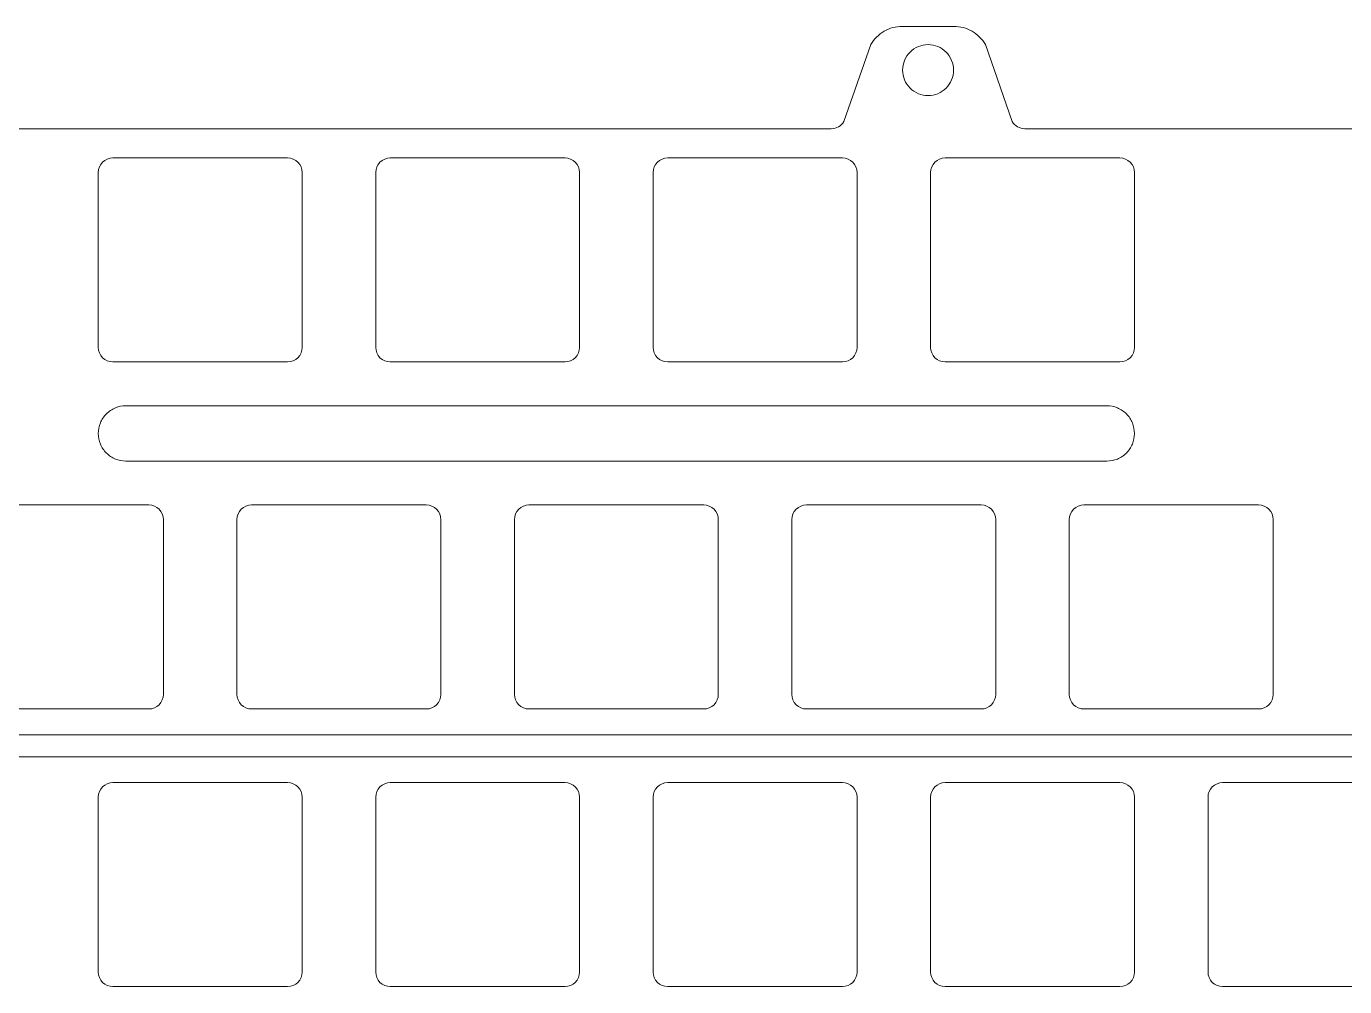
# Model space of a CAD drawing. Header units: millimetres. Extents: x 86 to 465, y -73 to 179.
# Drawn here: x 206.6 to 297.1, y 112.7 to 178.6 of the extents above; entities that cross this region are included whole.
import ezdxf

# ---------------------------------------------------------------- set-up
doc = ezdxf.new("R2010")
doc.units = ezdxf.units.MM
doc.layers.add('10', color=7, linetype='Continuous', true_color=0xffffff)

msp = doc.modelspace()

# ---------------------------------------------------------------- linework, layer by layer
at = {"lineweight": 18}
for points in [[(328.901, 129.946), (112.149, 129.946)], [(328.901, 128.446), (112.149, 128.446)]]:
    msp.add_lwpolyline(points, dxfattribs=at)
at = {"layer": '10', "color": 252, "linetype": 'Continuous', "lineweight": 13}
for p, q in [((266.775, 178.557), (270.311, 178.557)), ((266.775, 178.557), (270.311, 178.557)), ((262.763, 172.032), (264.61, 177.307)), ((262.763, 172.032), (264.61, 177.307)), ((272.476, 177.307), (274.324, 172.032)), ((272.476, 177.307), (274.324, 172.032)), ((195.19, 171.532), (261.897, 171.532)), ((195.19, 171.532), (261.897, 171.532)), ((275.19, 171.532), (341.897, 171.532)), ((275.19, 171.532), (341.897, 171.532)), ((224.564, 169.532), (212.564, 169.532)), ((212.564, 169.532), (224.564, 169.532)), ((231.615, 169.532), (243.615, 169.532)), ((231.615, 169.532), (243.615, 169.532)), ((250.664, 169.532), (262.664, 169.532)), ((250.664, 169.532), (262.664, 169.532)), ((281.714, 169.532), (269.714, 169.532)), ((269.714, 169.532), (281.714, 169.532)), ((211.564, 156.532), (211.564, 168.532)), ((211.564, 156.532), (211.564, 168.532)), ((225.564, 156.532), (225.564, 168.532)), ((225.564, 168.532), (225.564, 156.532)), ((230.615, 168.532), (230.615, 156.532)), ((230.615, 156.532), (230.615, 168.532)), ((244.615, 168.532), (244.615, 156.532)), ((244.615, 156.532), (244.615, 168.532)), ((249.664, 156.532), (249.664, 168.532)), ((249.664, 168.532), (249.664, 156.532)), ((263.664, 156.532), (263.664, 168.532)), ((263.664, 156.532), (263.664, 168.532)), ((268.714, 156.532), (268.714, 168.532)), ((268.714, 168.532), (268.714, 156.532)), ((282.714, 156.532), (282.714, 168.532)), ((282.714, 156.532), (282.714, 168.532)), ((212.564, 155.532), (224.564, 155.532)), ((224.564, 155.532), (212.564, 155.532)), ((243.615, 155.532), (231.615, 155.532)), ((243.615, 155.532), (231.615, 155.532)), ((250.664, 155.532), (262.664, 155.532)), ((250.664, 155.532), (262.664, 155.532)), ((281.714, 155.532), (269.714, 155.532)), ((281.714, 155.532), (269.714, 155.532)), ((213.464, 152.526), (280.814, 152.526)), ((213.464, 152.526), (280.814, 152.526)), ((280.814, 148.726), (213.464, 148.726)), ((213.464, 148.726), (280.814, 148.726)), ((203.039, 145.719), (215.039, 145.719)), ((215.039, 145.719), (203.039, 145.719)), ((234.09, 145.719), (222.089, 145.719)), ((222.089, 145.719), (234.09, 145.719)), ((241.14, 145.719), (253.14, 145.719)), ((241.14, 145.719), (253.14, 145.719)), ((260.189, 145.719), (272.189, 145.719)), ((272.189, 145.719), (260.189, 145.719)), ((291.24, 145.719), (279.24, 145.719)), ((279.24, 145.719), (291.24, 145.719)), ((216.039, 132.719), (216.039, 144.719)), ((216.039, 144.719), (216.039, 132.719)), ((221.089, 144.719), (221.089, 132.719)), ((221.089, 132.719), (221.089, 144.719)), ((235.09, 144.719), (235.09, 132.719)), ((235.09, 132.719), (235.09, 144.719)), ((240.14, 144.719), (240.14, 132.719)), ((240.14, 132.719), (240.14, 144.719)), ((254.14, 132.719), (254.14, 144.719)), ((254.14, 144.719), (254.14, 132.719)), ((259.189, 144.719), (259.189, 132.719)), ((259.189, 132.719), (259.189, 144.719)), ((273.189, 144.719), (273.189, 132.719)), ((273.189, 144.719), (273.189, 132.719)), ((278.24, 144.719), (278.24, 132.719)), ((278.24, 144.719), (278.24, 132.719)), ((292.24, 144.719), (292.24, 132.719)), ((292.24, 132.719), (292.24, 144.719)), ((215.039, 131.719), (203.039, 131.719)), ((215.039, 131.719), (203.039, 131.719)), ((222.089, 131.719), (234.09, 131.719)), ((222.089, 131.719), (234.09, 131.719)), ((253.14, 131.719), (241.14, 131.719)), ((253.14, 131.719), (241.14, 131.719)), ((272.189, 131.719), (260.189, 131.719)), ((260.189, 131.719), (272.189, 131.719)), ((279.24, 131.719), (291.24, 131.719)), ((291.24, 131.719), (279.24, 131.719)), ((212.564, 126.669), (224.564, 126.669)), ((224.564, 126.669), (212.564, 126.669)), ((231.615, 126.669), (243.615, 126.669)), ((243.615, 126.669), (231.615, 126.669)), ((250.664, 126.669), (262.664, 126.669)), ((262.664, 126.669), (250.664, 126.669)), ((269.714, 126.669), (281.714, 126.669)), ((281.714, 126.669), (269.714, 126.669)), ((300.765, 126.669), (288.765, 126.669)), ((288.765, 126.669), (300.765, 126.669)), ((211.564, 125.669), (211.564, 113.669)), ((211.564, 113.669), (211.564, 125.669)), ((225.564, 125.669), (225.564, 113.669)), ((225.564, 113.669), (225.564, 125.669)), ((230.615, 125.669), (230.615, 113.669)), ((230.615, 113.669), (230.615, 125.669)), ((244.615, 125.669), (244.615, 113.669)), ((244.615, 125.669), (244.615, 113.669)), ((249.664, 125.669), (249.664, 113.669)), ((249.664, 113.669), (249.664, 125.669)), ((263.664, 125.669), (263.664, 113.669)), ((263.664, 125.669), (263.664, 113.669)), ((268.714, 113.669), (268.714, 125.669)), ((268.714, 125.669), (268.714, 113.669)), ((282.714, 125.669), (282.714, 113.669)), ((282.714, 113.669), (282.714, 125.669)), ((287.765, 125.669), (287.765, 113.669)), ((287.765, 113.669), (287.765, 125.669)), ((212.564, 112.669), (224.564, 112.669)), ((212.564, 112.669), (224.564, 112.669)), ((231.615, 112.669), (243.615, 112.669)), ((243.615, 112.669), (231.615, 112.669)), ((262.664, 112.669), (250.664, 112.669)), ((262.664, 112.669), (250.664, 112.669)), ((269.714, 112.669), (281.714, 112.669)), ((281.714, 112.669), (269.714, 112.669)), ((288.765, 112.669), (300.765, 112.669)), ((300.765, 112.669), (288.765, 112.669))]:
    msp.add_line(p, q, dxfattribs=at)
for points, knots in [([(264.61, 177.307), (264.829, 177.685), (265.148, 178.004), (265.903, 178.44), (266.339, 178.557), (266.775, 178.557)], [0, 0, 0, 0, 0.5, 0.5, 1, 1, 1, 1]), ([(264.61, 177.307), (264.829, 177.685), (265.148, 178.004), (265.903, 178.44), (266.339, 178.557), (266.775, 178.557)], [0, 0, 0, 0, 0.5, 0.5, 1, 1, 1, 1]), ([(270.311, 178.557), (270.748, 178.557), (271.183, 178.44), (271.939, 178.004), (272.258, 177.685), (272.476, 177.307)], [0, 0, 0, 0, 0.5, 0.5, 1, 1, 1, 1]), ([(270.311, 178.557), (270.748, 178.557), (271.183, 178.44), (271.939, 178.004), (272.258, 177.685), (272.476, 177.307)], [0, 0, 0, 0, 0.5, 0.5, 1, 1, 1, 1]), ([(266.796, 175.557), (266.796, 175.786), (266.841, 176.015), (267.017, 176.438), (267.147, 176.632), (267.47, 176.956), (267.665, 177.086), (268.088, 177.261), (268.317, 177.307), (268.775, 177.307), (269.004, 177.261), (269.427, 177.086), (269.621, 176.956), (269.945, 176.632), (270.075, 176.438), (270.25, 176.015), (270.296, 175.786), (270.296, 175.557)], [0, 0, 0, 0, 0.125, 0.125, 0.25, 0.25, 0.375, 0.375, 0.5, 0.5, 0.625, 0.625, 0.75, 0.75, 0.875, 0.875, 1, 1, 1, 1]), ([(266.796, 175.557), (266.796, 175.786), (266.841, 176.015), (267.017, 176.438), (267.147, 176.632), (267.47, 176.956), (267.665, 177.086), (268.088, 177.261), (268.317, 177.307), (268.775, 177.307), (269.004, 177.261), (269.427, 177.086), (269.621, 176.956), (269.945, 176.632), (270.075, 176.438), (270.25, 176.015), (270.296, 175.786), (270.296, 175.557)], [0, 0, 0, 0, 0.125, 0.125, 0.25, 0.25, 0.375, 0.375, 0.5, 0.5, 0.625, 0.625, 0.75, 0.75, 0.875, 0.875, 1, 1, 1, 1]), ([(270.296, 175.557), (270.296, 175.328), (270.25, 175.099), (270.075, 174.675), (269.945, 174.481), (269.621, 174.157), (269.427, 174.028), (269.004, 173.852), (268.775, 173.807), (268.317, 173.807), (268.088, 173.852), (267.665, 174.028), (267.47, 174.157), (267.147, 174.481), (267.017, 174.675), (266.841, 175.099), (266.796, 175.328), (266.796, 175.557)], [0, 0, 0, 0, 0.125, 0.125, 0.25, 0.25, 0.375, 0.375, 0.5, 0.5, 0.625, 0.625, 0.75, 0.75, 0.875, 0.875, 1, 1, 1, 1]), ([(270.296, 175.557), (270.296, 175.328), (270.25, 175.099), (270.075, 174.675), (269.945, 174.481), (269.621, 174.157), (269.427, 174.028), (269.004, 173.852), (268.775, 173.807), (268.317, 173.807), (268.088, 173.852), (267.665, 174.028), (267.47, 174.157), (267.147, 174.481), (267.017, 174.675), (266.841, 175.099), (266.796, 175.328), (266.796, 175.557)], [0, 0, 0, 0, 0.125, 0.125, 0.25, 0.25, 0.375, 0.375, 0.5, 0.5, 0.625, 0.625, 0.75, 0.75, 0.875, 0.875, 1, 1, 1, 1]), ([(261.897, 171.532), (262.071, 171.532), (262.246, 171.579), (262.548, 171.753), (262.676, 171.881), (262.763, 172.032)], [0, 0, 0, 0, 0.5, 0.5, 1, 1, 1, 1]), ([(261.897, 171.532), (262.071, 171.532), (262.246, 171.579), (262.548, 171.753), (262.676, 171.881), (262.763, 172.032)], [0, 0, 0, 0, 0.5, 0.5, 1, 1, 1, 1]), ([(274.324, 172.032), (274.411, 171.881), (274.539, 171.753), (274.841, 171.579), (275.015, 171.532), (275.19, 171.532)], [0, 0, 0, 0, 0.5, 0.5, 1, 1, 1, 1]), ([(274.324, 172.032), (274.411, 171.881), (274.539, 171.753), (274.841, 171.579), (275.015, 171.532), (275.19, 171.532)], [0, 0, 0, 0, 0.5, 0.5, 1, 1, 1, 1]), ([(211.564, 168.532), (211.564, 168.794), (211.672, 169.054), (212.043, 169.424), (212.303, 169.532), (212.564, 169.532)], [0, 0, 0, 0, 0.5, 0.5, 1, 1, 1, 1]), ([(212.564, 169.532), (212.303, 169.532), (212.043, 169.424), (211.672, 169.054), (211.564, 168.794), (211.564, 168.532)], [0, 0, 0, 0, 0.5, 0.5, 1, 1, 1, 1]), ([(225.564, 168.532), (225.564, 168.794), (225.457, 169.054), (225.086, 169.424), (224.826, 169.532), (224.564, 169.532)], [0, 0, 0, 0, 0.5, 0.5, 1, 1, 1, 1]), ([(224.564, 169.532), (224.826, 169.532), (225.086, 169.424), (225.457, 169.054), (225.564, 168.794), (225.564, 168.532)], [0, 0, 0, 0, 0.5, 0.5, 1, 1, 1, 1]), ([(230.615, 168.532), (230.615, 168.794), (230.722, 169.054), (231.093, 169.424), (231.353, 169.532), (231.615, 169.532)], [0, 0, 0, 0, 0.5, 0.5, 1, 1, 1, 1]), ([(231.615, 169.532), (231.353, 169.532), (231.093, 169.424), (230.722, 169.054), (230.615, 168.794), (230.615, 168.532)], [0, 0, 0, 0, 0.5, 0.5, 1, 1, 1, 1]), ([(244.615, 168.532), (244.615, 168.794), (244.507, 169.054), (244.136, 169.424), (243.876, 169.532), (243.615, 169.532)], [0, 0, 0, 0, 0.5, 0.5, 1, 1, 1, 1]), ([(244.615, 168.532), (244.615, 168.794), (244.507, 169.054), (244.136, 169.424), (243.876, 169.532), (243.615, 169.532)], [0, 0, 0, 0, 0.5, 0.5, 1, 1, 1, 1]), ([(250.664, 169.532), (250.403, 169.532), (250.143, 169.424), (249.772, 169.054), (249.664, 168.794), (249.664, 168.532)], [0, 0, 0, 0, 0.5, 0.5, 1, 1, 1, 1]), ([(249.664, 168.532), (249.664, 168.794), (249.772, 169.054), (250.143, 169.424), (250.403, 169.532), (250.664, 169.532)], [0, 0, 0, 0, 0.5, 0.5, 1, 1, 1, 1]), ([(262.664, 169.532), (262.926, 169.532), (263.186, 169.424), (263.557, 169.054), (263.664, 168.794), (263.664, 168.532)], [0, 0, 0, 0, 0.5, 0.5, 1, 1, 1, 1]), ([(263.664, 168.532), (263.664, 168.794), (263.557, 169.054), (263.186, 169.424), (262.926, 169.532), (262.664, 169.532)], [0, 0, 0, 0, 0.5, 0.5, 1, 1, 1, 1]), ([(268.714, 168.532), (268.714, 168.794), (268.822, 169.054), (269.192, 169.424), (269.453, 169.532), (269.714, 169.532)], [0, 0, 0, 0, 0.5, 0.5, 1, 1, 1, 1]), ([(269.714, 169.532), (269.453, 169.532), (269.192, 169.424), (268.822, 169.054), (268.714, 168.794), (268.714, 168.532)], [0, 0, 0, 0, 0.5, 0.5, 1, 1, 1, 1]), ([(282.714, 168.532), (282.714, 168.794), (282.607, 169.054), (282.236, 169.424), (281.976, 169.532), (281.714, 169.532)], [0, 0, 0, 0, 0.5, 0.5, 1, 1, 1, 1]), ([(282.714, 168.532), (282.714, 168.794), (282.607, 169.054), (282.236, 169.424), (281.976, 169.532), (281.714, 169.532)], [0, 0, 0, 0, 0.5, 0.5, 1, 1, 1, 1]), ([(212.564, 155.532), (212.303, 155.532), (212.043, 155.64), (211.672, 156.01), (211.564, 156.27), (211.564, 156.532)], [0, 0, 0, 0, 0.5, 0.5, 1, 1, 1, 1]), ([(211.564, 156.532), (211.564, 156.27), (211.672, 156.01), (212.043, 155.64), (212.303, 155.532), (212.564, 155.532)], [0, 0, 0, 0, 0.5, 0.5, 1, 1, 1, 1]), ([(224.564, 155.532), (224.826, 155.532), (225.086, 155.64), (225.457, 156.01), (225.564, 156.27), (225.564, 156.532)], [0, 0, 0, 0, 0.5, 0.5, 1, 1, 1, 1]), ([(225.564, 156.532), (225.564, 156.27), (225.457, 156.01), (225.086, 155.64), (224.826, 155.532), (224.564, 155.532)], [0, 0, 0, 0, 0.5, 0.5, 1, 1, 1, 1]), ([(231.615, 155.532), (231.353, 155.532), (231.093, 155.64), (230.722, 156.01), (230.615, 156.27), (230.615, 156.532)], [0, 0, 0, 0, 0.5, 0.5, 1, 1, 1, 1]), ([(230.615, 156.532), (230.615, 156.27), (230.722, 156.01), (231.093, 155.64), (231.353, 155.532), (231.615, 155.532)], [0, 0, 0, 0, 0.5, 0.5, 1, 1, 1, 1]), ([(243.615, 155.532), (243.876, 155.532), (244.136, 155.64), (244.507, 156.01), (244.615, 156.27), (244.615, 156.532)], [0, 0, 0, 0, 0.5, 0.5, 1, 1, 1, 1]), ([(244.615, 156.532), (244.615, 156.27), (244.507, 156.01), (244.136, 155.64), (243.876, 155.532), (243.615, 155.532)], [0, 0, 0, 0, 0.5, 0.5, 1, 1, 1, 1]), ([(249.664, 156.532), (249.664, 156.27), (249.772, 156.01), (250.143, 155.64), (250.403, 155.532), (250.664, 155.532)], [0, 0, 0, 0, 0.5, 0.5, 1, 1, 1, 1]), ([(249.664, 156.532), (249.664, 156.27), (249.772, 156.01), (250.143, 155.64), (250.403, 155.532), (250.664, 155.532)], [0, 0, 0, 0, 0.5, 0.5, 1, 1, 1, 1]), ([(263.664, 156.532), (263.664, 156.27), (263.557, 156.01), (263.186, 155.64), (262.926, 155.532), (262.664, 155.532)], [0, 0, 0, 0, 0.5, 0.5, 1, 1, 1, 1]), ([(263.664, 156.532), (263.664, 156.27), (263.557, 156.01), (263.186, 155.64), (262.926, 155.532), (262.664, 155.532)], [0, 0, 0, 0, 0.5, 0.5, 1, 1, 1, 1]), ([(268.714, 156.532), (268.714, 156.27), (268.822, 156.01), (269.192, 155.64), (269.453, 155.532), (269.714, 155.532)], [0, 0, 0, 0, 0.5, 0.5, 1, 1, 1, 1]), ([(268.714, 156.532), (268.714, 156.27), (268.822, 156.01), (269.192, 155.64), (269.453, 155.532), (269.714, 155.532)], [0, 0, 0, 0, 0.5, 0.5, 1, 1, 1, 1]), ([(282.714, 156.532), (282.714, 156.27), (282.607, 156.01), (282.236, 155.64), (281.976, 155.532), (281.714, 155.532)], [0, 0, 0, 0, 0.5, 0.5, 1, 1, 1, 1]), ([(281.714, 155.532), (281.976, 155.532), (282.236, 155.64), (282.607, 156.01), (282.714, 156.27), (282.714, 156.532)], [0, 0, 0, 0, 0.5, 0.5, 1, 1, 1, 1]), ([(213.464, 152.526), (213.216, 152.526), (212.967, 152.476), (212.508, 152.286), (212.297, 152.145), (211.945, 151.793), (211.804, 151.582), (211.614, 151.123), (211.564, 150.874), (211.564, 150.377), (211.614, 150.128), (211.804, 149.669), (211.945, 149.458), (212.297, 149.106), (212.508, 148.965), (212.967, 148.775), (213.216, 148.726), (213.464, 148.726)], [0, 0, 0, 0, 0.125, 0.125, 0.25, 0.25, 0.375, 0.375, 0.5, 0.5, 0.625, 0.625, 0.75, 0.75, 0.875, 0.875, 1, 1, 1, 1]), ([(213.464, 148.726), (213.216, 148.726), (212.967, 148.775), (212.508, 148.965), (212.297, 149.106), (211.945, 149.458), (211.804, 149.669), (211.614, 150.128), (211.564, 150.377), (211.564, 150.874), (211.614, 151.123), (211.804, 151.582), (211.945, 151.793), (212.297, 152.145), (212.508, 152.286), (212.967, 152.476), (213.216, 152.526), (213.464, 152.526)], [0, 0, 0, 0, 0.125, 0.125, 0.25, 0.25, 0.375, 0.375, 0.5, 0.5, 0.625, 0.625, 0.75, 0.75, 0.875, 0.875, 1, 1, 1, 1]), ([(280.814, 148.726), (281.063, 148.726), (281.312, 148.775), (281.771, 148.965), (281.982, 149.106), (282.334, 149.458), (282.475, 149.669), (282.665, 150.128), (282.714, 150.377), (282.714, 150.874), (282.665, 151.123), (282.475, 151.582), (282.334, 151.793), (281.982, 152.145), (281.771, 152.286), (281.312, 152.476), (281.063, 152.526), (280.814, 152.526)], [0, 0, 0, 0, 0.125, 0.125, 0.25, 0.25, 0.375, 0.375, 0.5, 0.5, 0.625, 0.625, 0.75, 0.75, 0.875, 0.875, 1, 1, 1, 1]), ([(280.814, 152.526), (281.063, 152.526), (281.312, 152.476), (281.771, 152.286), (281.982, 152.145), (282.334, 151.793), (282.475, 151.582), (282.665, 151.123), (282.714, 150.874), (282.714, 150.377), (282.665, 150.128), (282.475, 149.669), (282.334, 149.458), (281.982, 149.106), (281.771, 148.965), (281.312, 148.775), (281.063, 148.726), (280.814, 148.726)], [0, 0, 0, 0, 0.125, 0.125, 0.25, 0.25, 0.375, 0.375, 0.5, 0.5, 0.625, 0.625, 0.75, 0.75, 0.875, 0.875, 1, 1, 1, 1]), ([(216.039, 144.719), (216.039, 144.981), (215.932, 145.241), (215.561, 145.612), (215.301, 145.719), (215.039, 145.719)], [0, 0, 0, 0, 0.5, 0.5, 1, 1, 1, 1]), ([(216.039, 144.719), (216.039, 144.981), (215.932, 145.241), (215.561, 145.612), (215.301, 145.719), (215.039, 145.719)], [0, 0, 0, 0, 0.5, 0.5, 1, 1, 1, 1]), ([(221.089, 144.719), (221.089, 144.981), (221.197, 145.241), (221.567, 145.612), (221.828, 145.719), (222.089, 145.719)], [0, 0, 0, 0, 0.5, 0.5, 1, 1, 1, 1]), ([(221.089, 144.719), (221.089, 144.981), (221.197, 145.241), (221.567, 145.612), (221.828, 145.719), (222.089, 145.719)], [0, 0, 0, 0, 0.5, 0.5, 1, 1, 1, 1]), ([(235.09, 144.719), (235.09, 144.981), (234.982, 145.241), (234.612, 145.612), (234.351, 145.719), (234.09, 145.719)], [0, 0, 0, 0, 0.5, 0.5, 1, 1, 1, 1]), ([(235.09, 144.719), (235.09, 144.981), (234.982, 145.241), (234.612, 145.612), (234.351, 145.719), (234.09, 145.719)], [0, 0, 0, 0, 0.5, 0.5, 1, 1, 1, 1]), ([(240.14, 144.719), (240.14, 144.981), (240.247, 145.241), (240.618, 145.612), (240.878, 145.719), (241.14, 145.719)], [0, 0, 0, 0, 0.5, 0.5, 1, 1, 1, 1]), ([(241.14, 145.719), (240.878, 145.719), (240.618, 145.612), (240.247, 145.241), (240.14, 144.981), (240.14, 144.719)], [0, 0, 0, 0, 0.5, 0.5, 1, 1, 1, 1]), ([(253.14, 145.719), (253.401, 145.719), (253.661, 145.612), (254.032, 145.241), (254.14, 144.981), (254.14, 144.719)], [0, 0, 0, 0, 0.5, 0.5, 1, 1, 1, 1]), ([(254.14, 144.719), (254.14, 144.981), (254.032, 145.241), (253.661, 145.612), (253.401, 145.719), (253.14, 145.719)], [0, 0, 0, 0, 0.5, 0.5, 1, 1, 1, 1]), ([(259.189, 144.719), (259.189, 144.981), (259.297, 145.241), (259.668, 145.612), (259.928, 145.719), (260.189, 145.719)], [0, 0, 0, 0, 0.5, 0.5, 1, 1, 1, 1]), ([(260.189, 145.719), (259.928, 145.719), (259.668, 145.612), (259.297, 145.241), (259.189, 144.981), (259.189, 144.719)], [0, 0, 0, 0, 0.5, 0.5, 1, 1, 1, 1]), ([(273.189, 144.719), (273.189, 144.981), (273.082, 145.241), (272.711, 145.612), (272.451, 145.719), (272.189, 145.719)], [0, 0, 0, 0, 0.5, 0.5, 1, 1, 1, 1]), ([(273.189, 144.719), (273.189, 144.981), (273.082, 145.241), (272.711, 145.612), (272.451, 145.719), (272.189, 145.719)], [0, 0, 0, 0, 0.5, 0.5, 1, 1, 1, 1]), ([(278.24, 144.719), (278.24, 144.981), (278.347, 145.241), (278.718, 145.612), (278.978, 145.719), (279.24, 145.719)], [0, 0, 0, 0, 0.5, 0.5, 1, 1, 1, 1]), ([(279.24, 145.719), (278.978, 145.719), (278.718, 145.612), (278.347, 145.241), (278.24, 144.981), (278.24, 144.719)], [0, 0, 0, 0, 0.5, 0.5, 1, 1, 1, 1]), ([(292.24, 144.719), (292.24, 144.981), (292.132, 145.241), (291.761, 145.612), (291.501, 145.719), (291.24, 145.719)], [0, 0, 0, 0, 0.5, 0.5, 1, 1, 1, 1]), ([(292.24, 144.719), (292.24, 144.981), (292.132, 145.241), (291.761, 145.612), (291.501, 145.719), (291.24, 145.719)], [0, 0, 0, 0, 0.5, 0.5, 1, 1, 1, 1]), ([(215.039, 131.719), (215.301, 131.719), (215.561, 131.827), (215.932, 132.197), (216.039, 132.458), (216.039, 132.719)], [0, 0, 0, 0, 0.5, 0.5, 1, 1, 1, 1]), ([(215.039, 131.719), (215.301, 131.719), (215.561, 131.827), (215.932, 132.197), (216.039, 132.458), (216.039, 132.719)], [0, 0, 0, 0, 0.5, 0.5, 1, 1, 1, 1]), ([(221.089, 132.719), (221.089, 132.458), (221.197, 132.197), (221.567, 131.827), (221.828, 131.719), (222.089, 131.719)], [0, 0, 0, 0, 0.5, 0.5, 1, 1, 1, 1]), ([(222.089, 131.719), (221.828, 131.719), (221.567, 131.827), (221.197, 132.197), (221.089, 132.458), (221.089, 132.719)], [0, 0, 0, 0, 0.5, 0.5, 1, 1, 1, 1]), ([(235.09, 132.719), (235.09, 132.458), (234.982, 132.197), (234.612, 131.827), (234.351, 131.719), (234.09, 131.719)], [0, 0, 0, 0, 0.5, 0.5, 1, 1, 1, 1]), ([(234.09, 131.719), (234.351, 131.719), (234.612, 131.827), (234.982, 132.197), (235.09, 132.458), (235.09, 132.719)], [0, 0, 0, 0, 0.5, 0.5, 1, 1, 1, 1]), ([(241.14, 131.719), (240.878, 131.719), (240.618, 131.827), (240.247, 132.197), (240.14, 132.458), (240.14, 132.719)], [0, 0, 0, 0, 0.5, 0.5, 1, 1, 1, 1]), ([(240.14, 132.719), (240.14, 132.458), (240.247, 132.197), (240.618, 131.827), (240.878, 131.719), (241.14, 131.719)], [0, 0, 0, 0, 0.5, 0.5, 1, 1, 1, 1]), ([(253.14, 131.719), (253.401, 131.719), (253.661, 131.827), (254.032, 132.197), (254.14, 132.458), (254.14, 132.719)], [0, 0, 0, 0, 0.5, 0.5, 1, 1, 1, 1]), ([(254.14, 132.719), (254.14, 132.458), (254.032, 132.197), (253.661, 131.827), (253.401, 131.719), (253.14, 131.719)], [0, 0, 0, 0, 0.5, 0.5, 1, 1, 1, 1]), ([(259.189, 132.719), (259.189, 132.458), (259.297, 132.197), (259.668, 131.827), (259.928, 131.719), (260.189, 131.719)], [0, 0, 0, 0, 0.5, 0.5, 1, 1, 1, 1]), ([(259.189, 132.719), (259.189, 132.458), (259.297, 132.197), (259.668, 131.827), (259.928, 131.719), (260.189, 131.719)], [0, 0, 0, 0, 0.5, 0.5, 1, 1, 1, 1]), ([(273.189, 132.719), (273.189, 132.458), (273.082, 132.197), (272.711, 131.827), (272.451, 131.719), (272.189, 131.719)], [0, 0, 0, 0, 0.5, 0.5, 1, 1, 1, 1]), ([(272.189, 131.719), (272.451, 131.719), (272.711, 131.827), (273.082, 132.197), (273.189, 132.458), (273.189, 132.719)], [0, 0, 0, 0, 0.5, 0.5, 1, 1, 1, 1]), ([(279.24, 131.719), (278.978, 131.719), (278.718, 131.827), (278.347, 132.197), (278.24, 132.458), (278.24, 132.719)], [0, 0, 0, 0, 0.5, 0.5, 1, 1, 1, 1]), ([(278.24, 132.719), (278.24, 132.458), (278.347, 132.197), (278.718, 131.827), (278.978, 131.719), (279.24, 131.719)], [0, 0, 0, 0, 0.5, 0.5, 1, 1, 1, 1]), ([(292.24, 132.719), (292.24, 132.458), (292.132, 132.197), (291.761, 131.827), (291.501, 131.719), (291.24, 131.719)], [0, 0, 0, 0, 0.5, 0.5, 1, 1, 1, 1]), ([(292.24, 132.719), (292.24, 132.458), (292.132, 132.197), (291.761, 131.827), (291.501, 131.719), (291.24, 131.719)], [0, 0, 0, 0, 0.5, 0.5, 1, 1, 1, 1]), ([(211.564, 125.669), (211.564, 125.931), (211.672, 126.191), (212.043, 126.562), (212.303, 126.669), (212.564, 126.669)], [0, 0, 0, 0, 0.5, 0.5, 1, 1, 1, 1]), ([(211.564, 125.669), (211.564, 125.931), (211.672, 126.191), (212.043, 126.562), (212.303, 126.669), (212.564, 126.669)], [0, 0, 0, 0, 0.5, 0.5, 1, 1, 1, 1]), ([(225.564, 125.669), (225.564, 125.931), (225.457, 126.191), (225.086, 126.562), (224.826, 126.669), (224.564, 126.669)], [0, 0, 0, 0, 0.5, 0.5, 1, 1, 1, 1]), ([(225.564, 125.669), (225.564, 125.931), (225.457, 126.191), (225.086, 126.562), (224.826, 126.669), (224.564, 126.669)], [0, 0, 0, 0, 0.5, 0.5, 1, 1, 1, 1]), ([(230.615, 125.669), (230.615, 125.931), (230.722, 126.191), (231.093, 126.562), (231.353, 126.669), (231.615, 126.669)], [0, 0, 0, 0, 0.5, 0.5, 1, 1, 1, 1]), ([(231.615, 126.669), (231.353, 126.669), (231.093, 126.562), (230.722, 126.191), (230.615, 125.931), (230.615, 125.669)], [0, 0, 0, 0, 0.5, 0.5, 1, 1, 1, 1]), ([(243.615, 126.669), (243.876, 126.669), (244.136, 126.562), (244.507, 126.191), (244.615, 125.931), (244.615, 125.669)], [0, 0, 0, 0, 0.5, 0.5, 1, 1, 1, 1]), ([(244.615, 125.669), (244.615, 125.931), (244.507, 126.191), (244.136, 126.562), (243.876, 126.669), (243.615, 126.669)], [0, 0, 0, 0, 0.5, 0.5, 1, 1, 1, 1]), ([(249.664, 125.669), (249.664, 125.931), (249.772, 126.191), (250.143, 126.562), (250.403, 126.669), (250.664, 126.669)], [0, 0, 0, 0, 0.5, 0.5, 1, 1, 1, 1]), ([(249.664, 125.669), (249.664, 125.931), (249.772, 126.191), (250.143, 126.562), (250.403, 126.669), (250.664, 126.669)], [0, 0, 0, 0, 0.5, 0.5, 1, 1, 1, 1]), ([(263.664, 125.669), (263.664, 125.931), (263.557, 126.191), (263.186, 126.562), (262.926, 126.669), (262.664, 126.669)], [0, 0, 0, 0, 0.5, 0.5, 1, 1, 1, 1]), ([(263.664, 125.669), (263.664, 125.931), (263.557, 126.191), (263.186, 126.562), (262.926, 126.669), (262.664, 126.669)], [0, 0, 0, 0, 0.5, 0.5, 1, 1, 1, 1]), ([(269.714, 126.669), (269.453, 126.669), (269.192, 126.562), (268.822, 126.191), (268.714, 125.931), (268.714, 125.669)], [0, 0, 0, 0, 0.5, 0.5, 1, 1, 1, 1]), ([(269.714, 126.669), (269.453, 126.669), (269.192, 126.562), (268.822, 126.191), (268.714, 125.931), (268.714, 125.669)], [0, 0, 0, 0, 0.5, 0.5, 1, 1, 1, 1]), ([(282.714, 125.669), (282.714, 125.931), (282.607, 126.191), (282.236, 126.562), (281.976, 126.669), (281.714, 126.669)], [0, 0, 0, 0, 0.5, 0.5, 1, 1, 1, 1]), ([(282.714, 125.669), (282.714, 125.931), (282.607, 126.191), (282.236, 126.562), (281.976, 126.669), (281.714, 126.669)], [0, 0, 0, 0, 0.5, 0.5, 1, 1, 1, 1]), ([(288.765, 126.669), (288.503, 126.669), (288.243, 126.562), (287.872, 126.191), (287.765, 125.931), (287.765, 125.669)], [0, 0, 0, 0, 0.5, 0.5, 1, 1, 1, 1]), ([(287.765, 125.669), (287.765, 125.931), (287.872, 126.191), (288.243, 126.562), (288.503, 126.669), (288.765, 126.669)], [0, 0, 0, 0, 0.5, 0.5, 1, 1, 1, 1]), ([(211.564, 113.669), (211.564, 113.408), (211.672, 113.147), (212.043, 112.777), (212.303, 112.669), (212.564, 112.669)], [0, 0, 0, 0, 0.5, 0.5, 1, 1, 1, 1]), ([(212.564, 112.669), (212.303, 112.669), (212.043, 112.777), (211.672, 113.147), (211.564, 113.408), (211.564, 113.669)], [0, 0, 0, 0, 0.5, 0.5, 1, 1, 1, 1]), ([(225.564, 113.669), (225.564, 113.408), (225.457, 113.147), (225.086, 112.777), (224.826, 112.669), (224.564, 112.669)], [0, 0, 0, 0, 0.5, 0.5, 1, 1, 1, 1]), ([(225.564, 113.669), (225.564, 113.408), (225.457, 113.147), (225.086, 112.777), (224.826, 112.669), (224.564, 112.669)], [0, 0, 0, 0, 0.5, 0.5, 1, 1, 1, 1]), ([(231.615, 112.669), (231.353, 112.669), (231.093, 112.777), (230.722, 113.147), (230.615, 113.408), (230.615, 113.669)], [0, 0, 0, 0, 0.5, 0.5, 1, 1, 1, 1]), ([(230.615, 113.669), (230.615, 113.408), (230.722, 113.147), (231.093, 112.777), (231.353, 112.669), (231.615, 112.669)], [0, 0, 0, 0, 0.5, 0.5, 1, 1, 1, 1]), ([(243.615, 112.669), (243.876, 112.669), (244.136, 112.777), (244.507, 113.147), (244.615, 113.408), (244.615, 113.669)], [0, 0, 0, 0, 0.5, 0.5, 1, 1, 1, 1]), ([(244.615, 113.669), (244.615, 113.408), (244.507, 113.147), (244.136, 112.777), (243.876, 112.669), (243.615, 112.669)], [0, 0, 0, 0, 0.5, 0.5, 1, 1, 1, 1]), ([(249.664, 113.669), (249.664, 113.408), (249.772, 113.147), (250.143, 112.777), (250.403, 112.669), (250.664, 112.669)], [0, 0, 0, 0, 0.5, 0.5, 1, 1, 1, 1]), ([(249.664, 113.669), (249.664, 113.408), (249.772, 113.147), (250.143, 112.777), (250.403, 112.669), (250.664, 112.669)], [0, 0, 0, 0, 0.5, 0.5, 1, 1, 1, 1]), ([(262.664, 112.669), (262.926, 112.669), (263.186, 112.777), (263.557, 113.147), (263.664, 113.408), (263.664, 113.669)], [0, 0, 0, 0, 0.5, 0.5, 1, 1, 1, 1]), ([(263.664, 113.669), (263.664, 113.408), (263.557, 113.147), (263.186, 112.777), (262.926, 112.669), (262.664, 112.669)], [0, 0, 0, 0, 0.5, 0.5, 1, 1, 1, 1]), ([(268.714, 113.669), (268.714, 113.408), (268.822, 113.147), (269.192, 112.777), (269.453, 112.669), (269.714, 112.669)], [0, 0, 0, 0, 0.5, 0.5, 1, 1, 1, 1]), ([(269.714, 112.669), (269.453, 112.669), (269.192, 112.777), (268.822, 113.147), (268.714, 113.408), (268.714, 113.669)], [0, 0, 0, 0, 0.5, 0.5, 1, 1, 1, 1]), ([(282.714, 113.669), (282.714, 113.408), (282.607, 113.147), (282.236, 112.777), (281.976, 112.669), (281.714, 112.669)], [0, 0, 0, 0, 0.5, 0.5, 1, 1, 1, 1]), ([(282.714, 113.669), (282.714, 113.408), (282.607, 113.147), (282.236, 112.777), (281.976, 112.669), (281.714, 112.669)], [0, 0, 0, 0, 0.5, 0.5, 1, 1, 1, 1]), ([(287.765, 113.669), (287.765, 113.408), (287.872, 113.147), (288.243, 112.777), (288.503, 112.669), (288.765, 112.669)], [0, 0, 0, 0, 0.5, 0.5, 1, 1, 1, 1]), ([(287.765, 113.669), (287.765, 113.408), (287.872, 113.147), (288.243, 112.777), (288.503, 112.669), (288.765, 112.669)], [0, 0, 0, 0, 0.5, 0.5, 1, 1, 1, 1])]:
    msp.add_open_spline(points, degree=3, knots=knots, dxfattribs=at)

doc.saveas('drawing.dxf')
